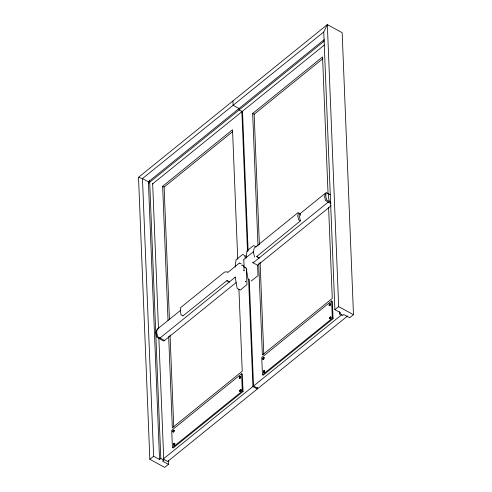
<?xml version="1.0" encoding="UTF-8"?>
<svg xmlns="http://www.w3.org/2000/svg" width="492" height="492" viewBox="0 0 492 492"><rect width="100%" height="100%" fill="white"/><g stroke="black" fill="none" stroke-linecap="round" stroke-linejoin="round"><path stroke-width="0.74" d="M254.53 257.107L253.435 252.107L254.216 248.085L297.906 212.759M235.145 267.094L236.055 259.721L242.685 254.438L245.785 256.074L245.908 257.734M246.16 258.183L246.966 251.006M330.193 318.06L330.384 317.641M330.686 317.703L330.261 318.213M180.742 307.826L180.324 311.005L181.025 314.855L182.833 315.839M300.489 220.84L257.138 256.16L257.218 257.162M156.573 329.794L155.989 333.09L156.868 337.18L159.672 338.711M244.389 256.615L244.659 257.039M245.385 281.369L245.656 281.793M263.798 371.675L264.339 370.974L263.325 371.964L264.333 370.968L263.817 371.202A3.874 2.589 -2.3 0 0 263.571 371.398L263.331 371.964L263.577 371.565A3.874 2.589 -2.3 0 1 263.804 371.38L263.976 371.276M329.677 304.825L329.917 304.431M172.926 431.263L173.928 430.5L173.387 430.74A3.874 2.589 -2.3 0 0 173.159 430.924C172.089 432.277 174.912 429.879 173.412 430.9A3.874 2.589 -2.3 0 0 173.166 431.097L172.963 431.361M173.455 444.417L174.457 443.655L173.916 443.895A3.874 2.589 -2.3 0 0 173.688 444.079C172.637 445.401 175.441 443.034 173.922 444.067A3.874 2.589 -2.3 0 0 173.694 444.251L173.492 444.516M262.851 358.52A1.144 0.566 -61.4 0 0 263.54 359.277A1.144 0.566 -61.4 0 0 264.13 357.481A1.144 0.566 -61.4 0 0 262.851 358.52L263.042 358.244A3.874 2.589 -2.3 0 1 263.269 358.059L263.804 357.819L262.802 358.809L263.81 357.819L263.294 358.219A3.874 2.589 -2.3 0 0 263.048 358.416L262.845 358.68M168.276 460.512L168.43 464.343L164.654 467.4L149.845 459.313L153.621 456.262L142.471 178.584L323.742 31.992L327.346 24.6L342.155 32.687L353.484 314.702L349.707 317.758L343.785 314.523L342.524 315.544L339.56 313.927L339.468 311.627M173.479 430.986L173.473 431.453L173.719 430.764M174.002 444.141C173.596 445.315 175.004 443.649 174.063 444.061M239.881 377.29C239.524 378.526 240.92 376.614 239.801 377.216A3.874 2.589 -2.3 0 0 239.567 377.401L239.333 377.733L239.561 377.229A3.874 2.589 -2.3 0 1 239.795 377.044C241.504 376.017 237.851 378.963 240.059 377.069M240.41 390.439L240.859 389.959L240.336 390.187A3.874 2.589 -2.3 0 0 240.09 390.384L239.844 390.949L240.096 390.55A3.874 2.589 -2.3 0 1 240.33 390.365L240.785 390.285L240.52 390.882M263.448 358.188L263.38 358.773L263.749 358.176M328.428 201.929L253.165 262.826C251.701 262.365 253.903 263.091 253.134 262.039A1.304 0.72 51 0 0 253.583 263.054L257.58 265.237L257.986 275.668L251.166 281.08M180.779 307.482L224.524 272.101L227.267 271.768M149.845 459.313L138.516 177.298L327.346 24.6L338.674 306.621L334.898 309.671L340.821 312.906L339.56 313.927M153.621 456.262L159.543 459.497L148.393 181.812L324.302 39.569M148.387 183.313L324.419 40.965M152.538 183.965L324.4 44.993M168.024 320.433L162.637 186.253L232.525 129.734L237.734 259.315M257.999 246.098L252.667 113.449L322.561 56.931L328.072 194.18M169.445 319.708L164.119 187.065L232.814 131.512M259.382 244.604L254.149 114.261L322.844 58.708M247.07 250.809L253.571 245.563L256.215 246.843M157.317 329.123L180.582 310.311M299.782 213.915L325.433 193.178M227.507 272.691L239.413 263.066M243.872 259.456L253.392 251.756M241.627 265.846L242.679 264.997L243.835 266.197M235.262 277.137L159.968 338.053M159.408 338.207L159.795 338.896L163.793 341.073L236.178 282.543M257.58 265.237L331.147 205.748M241.603 373.748L171.714 430.266L172.409 447.622L173.147 448.027L243.042 391.509L242.347 374.154L241.603 373.748L242.298 391.103L172.409 447.622M331.639 300.944L261.744 357.463L262.445 374.818L263.183 375.224L333.072 318.705L332.377 301.35L331.639 300.944L332.334 318.299L262.445 374.818M159.543 459.497L160.804 458.476L149.623 180.115M163.787 458.581L252.913 386.509L248.601 279.087M347.703 315.876L257.986 388.428L253.54 386.005L342.075 314.413M158.867 338.17L163.768 460.094L162.508 461.115L168.43 464.343M257.298 387.401L257.359 388.938L167.637 461.49L163.83 459.411M227.882 280.883L226.308 281.092L182.938 315.901M239.456 263.023L241.375 263.933M330.446 317.586L330.741 317.272L330.206 317.512A3.874 2.589 -2.3 0 0 329.972 317.697L329.726 318.262L330.741 317.272L329.732 318.269L329.984 317.869A3.874 2.589 -2.3 0 1 330.212 317.684L330.655 317.58M235.225 277.291L237.144 288.392L240.336 290.096L246.972 284.573L246.332 268.429M235.059 276.904L235.324 277.254M299.972 213.743L300.261 215.219M330.034 304.345L329.695 304.523A3.874 2.589 -2.3 0 0 329.449 304.714C328.564 305.821 331.122 303.496 329.677 304.363A3.874 2.589 -2.3 0 0 329.443 304.548C328.035 306.067 331.823 302.943 329.671 304.978M259.106 258.023L258.663 257.931M264.161 371.232L263.792 371.829M325.495 192.987L324.609 196.419L325.483 200.521L330.925 203.694M157.452 328.877L156.628 332.254L157.643 336.676L164.795 340.63M138.516 177.298L142.471 178.584L148.393 181.812M245.268 267.34L245.643 267.482M252.667 113.449L254.149 114.261M242.052 111.586L239.087 109.968L239.032 108.523L233.103 105.288L232.931 100.946M330.55 194.758C327.063 191.886 328.816 200.053 329.523 201.646L330.858 202.372M329.105 194.076L326.294 192.544L325.716 195.841L326.59 199.93L329.394 201.462M162.637 186.253L164.119 187.065M256.48 256.344L259.093 258.011M338.674 306.621L353.484 314.702M332.334 318.299L333.072 318.705M245.606 281.27L245.902 281.652M252.913 386.509L257.359 388.938M242.298 391.103L243.042 391.509M160.804 458.476L163.768 460.094M246.074 268.109L244.124 267.015L243.811 259.505M229.112 281.824L229.377 282.064L226.75 280.385M246.246 268.386L248.097 279.302M244.063 270.342L244.026 270.926L243.909 266.486M323.742 31.992L334.898 309.671M328.594 207.212L332.26 298.453L262.371 354.972L258.706 263.73M260.096 262.242L263.792 354.246M242.507 111.303L248.122 250.957M249.26 279.345L253.54 386.005M241.849 111.044L247.488 251.461M238.934 289.222L242.23 371.263L172.335 427.782L168.67 336.534M170.06 335.046L173.756 427.056M152.649 183.27L158.498 328.963M240.852 389.953L239.85 390.949L240.859 389.959M297.875 215.945L298.576 219.801L300.378 220.785L299.548 216.892L300.102 213.756L298.293 212.772L297.875 215.945M240.065 378.262A1.144 0.566 -61.4 0 0 240.65 376.466A1.144 0.566 -61.4 0 0 239.37 377.505A1.144 0.566 -61.4 0 0 240.065 378.262M239.85 377.905A0.812 0.406 -61.4 0 0 240.268 376.632A0.812 0.406 -61.4 0 0 239.358 377.37A0.812 0.406 -61.4 0 0 239.85 377.905M173.658 431.958A1.144 0.566 -61.4 0 0 174.248 430.168A1.144 0.566 -61.4 0 0 172.963 431.201A1.144 0.566 -61.4 0 0 173.658 431.958M173.448 431.607A0.812 0.406 -61.4 0 0 173.867 430.328A0.812 0.406 -61.4 0 0 172.956 431.066A0.812 0.406 -61.4 0 0 173.448 431.607M240.588 391.417A1.144 0.566 -61.4 0 0 241.178 389.621A1.144 0.566 -61.4 0 0 239.899 390.654A1.144 0.566 -61.4 0 0 240.588 391.417M240.379 391.06A0.812 0.406 -61.4 0 0 240.797 389.781A0.812 0.406 -61.4 0 0 239.887 390.519A0.812 0.406 -61.4 0 0 240.379 391.06M174.186 445.112A1.144 0.566 -61.4 0 0 174.777 443.317A1.144 0.566 -61.4 0 0 173.492 444.356A1.144 0.566 -61.4 0 0 174.186 445.112M173.977 444.756A0.812 0.406 -61.4 0 0 174.396 443.483A0.812 0.406 -61.4 0 0 173.485 444.221A0.812 0.406 -61.4 0 0 173.977 444.756M263.331 358.92A0.812 0.406 -61.4 0 0 263.749 357.647A0.812 0.406 -61.4 0 0 262.839 358.385A0.812 0.406 -61.4 0 0 263.331 358.92M329.947 305.575A1.144 0.566 -61.4 0 0 330.532 303.785A1.144 0.566 -61.4 0 0 329.253 304.819A1.144 0.566 -61.4 0 0 329.947 305.575M329.732 305.224A0.812 0.406 -61.4 0 0 330.157 303.945A0.812 0.406 -61.4 0 0 329.24 304.683A0.812 0.406 -61.4 0 0 329.732 305.224M264.069 372.432A1.144 0.566 -61.4 0 0 264.659 370.636A1.144 0.566 -61.4 0 0 263.374 371.669A1.144 0.566 -61.4 0 0 264.069 372.432M263.86 372.075A0.812 0.406 -61.4 0 0 264.278 370.796A0.812 0.406 -61.4 0 0 263.368 371.534A0.812 0.406 -61.4 0 0 263.86 372.075M330.47 318.73A1.144 0.566 -61.4 0 0 331.061 316.934A1.144 0.566 -61.4 0 0 329.781 317.973A1.144 0.566 -61.4 0 0 330.47 318.73M330.261 318.373A0.812 0.406 -61.4 0 0 330.679 317.1A0.812 0.406 -61.4 0 0 329.769 317.838A0.812 0.406 -61.4 0 0 330.261 318.373"/></g></svg>
